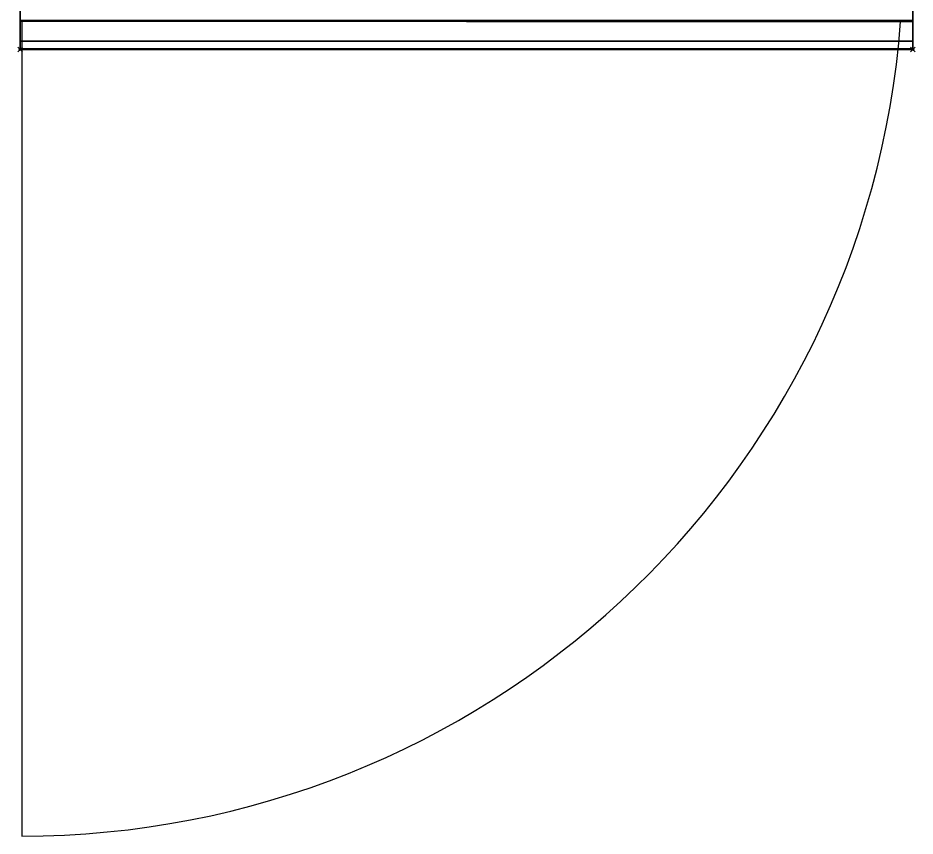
# Model space of a CAD drawing. Extents: x -1 to 401, y -1082 to 1.
# Drawn here: x -1 to 401, y -1082.5 to -715.9 of the extents above; entities that cross this region are included whole.
import ezdxf

# ---------------------------------------------------------------- set-up
doc = ezdxf.new("R2010")
doc.units = 0
doc.header["$PDMODE"] = 35
for name, color, linetype in [('IQ_200_2D', 1, 'Continuous'), ('IQ_200_3D', 1, 'Continuous'), ('IQ_204_2D', 7, 'Continuous'), ('IQ_INS_3D', 3, 'Continuous')]:
    doc.layers.add(name, color=color, linetype=linetype)

msp = doc.modelspace()

# ---------------------------------------------------------------- linework, layer by layer
at = {"layer": 'IQ_200_2D'}
for p, q in [((0, 0), (0, -730)), ((400, 0), (400, -730)), ((0, -730), (400, -730))]:
    msp.add_line(p, q, dxfattribs=at)
at = {"layer": 'IQ_200_3D'}
for points in [[(0, -655, 900), (0, -717, 900), (400, -717, 900), (400, -655, 900)], [(0, -726.19, 877.81), (0, -659.82, 813.08), (400, -659.82, 813.08), (400, -726.19, 877.81)], [(0, -729.75, 884.46), (0, -726.19, 877.81), (400, -726.19, 877.81), (400, -729.75, 884.46)]]:
    msp.add_3dface(points, dxfattribs=at)
for points, invisible_edges in [([(0, -717, 900), (0, -724.22, 897.81), (400, -724.22, 897.81), (400, -717, 900)], 2), ([(0, -724.22, 897.81), (0, -729.01, 891.97), (400, -729.01, 891.97), (400, -724.22, 897.81)], 10), ([(0, -729.01, 891.97), (0, -729.75, 884.46), (400, -729.75, 884.46), (400, -729.01, 891.97)], 8)]:
    msp.add_3dface(points, dxfattribs=dict(at, invisible_edges=invisible_edges))
at = {"layer": 'IQ_204_2D'}
for p, q in [((400, -717.5), (0, -717.5)), ((200, -717.5), (0, -717.5)), ((200, -717.5), (400, -717.5))]:
    msp.add_line(p, q, dxfattribs=at)
at = {"layer": 'IQ_204_2D', "extrusion": (-1, 0, 0)}
msp.add_line((0.68, -717.5), (0.68, -1082.5), dxfattribs=at)
at = {"layer": 'IQ_204_2D'}
msp.add_arc((0.68, -687.5), 395, 270, 355.6442, dxfattribs=at)
at = {"layer": 'IQ_INS_3D'}
for p in [(0, -730), (400, -730)]:
    msp.add_point(p, dxfattribs=at)

doc.saveas('drawing.dxf')
